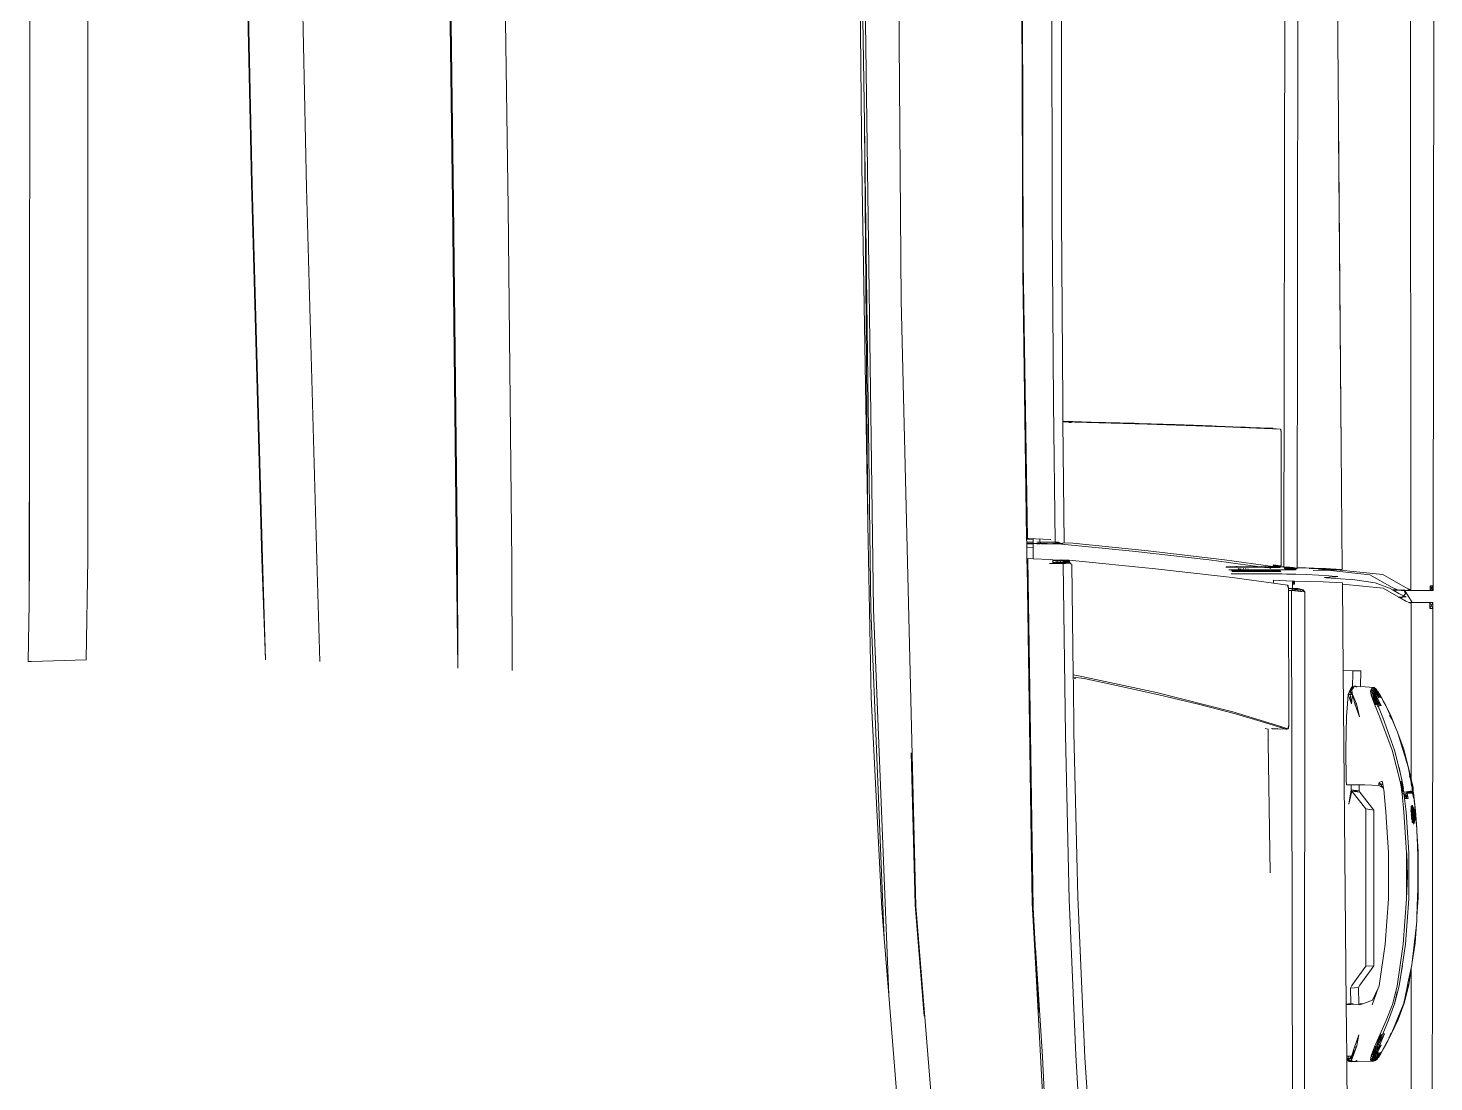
# Model space of a CAD drawing. Header units: millimetres. Extents: x 1010 to 1494, y -119 to 564.
# Drawn here: x 1340.373 to 1341.404, y 490.575 to 491.347 of the extents above; entities that cross this region are included whole.
import ezdxf

# ---------------------------------------------------------------- set-up
doc = ezdxf.new("R2010")
doc.units = ezdxf.units.MM
doc.layers.get('0').update_dxf_attribs({"lineweight": 9})
doc.layers.add('Edges', color=7, linetype='Continuous', lineweight=9)

# ---------------------------------------------------------------- blocks, each defined once
blk = doc.blocks.new('chevy tahoe pl')
at = {"layer": 'Edges'}
for p, q in [((145.962, 61.273), (145.963, 61.243)), ((147.475, 61.25), (145.962, 61.273)), ((145.963, 61.233), (145.964, 61.184)), ((145.964, 61.184), (146.001, 59.77)), ((148.597, 61.234), (147.475, 61.25)), ((147.475, 61.25), (152.714, 61.235)), ((148.597, 61.234), (152.714, 61.235)), ((152.714, 61.235), (186.592, 61.222)), ((146.001, 59.77), (148.606, 59.731)), ((148.606, 59.731), (148.617, 59.732)), ((148.617, 59.732), (186.589, 59.72)), ((171.876, 55.762), (158.308, 55.481)), ((158.317, 55.498), (171.873, 55.78)), ((158.317, 55.498), (148.606, 55.229)), ((158.308, 55.481), (148.617, 55.212)), ((146.001, 55.133), (148.606, 55.229)), ((148.617, 55.212), (146.001, 55.133)), ((158.219, 54.072), (171.816, 54.356)), ((145.962, 53.728), (148.597, 53.808)), ((158.219, 54.072), (148.597, 53.808)), ((145.786, 50.158), (148.534, 50.196)), ((157.84, 50.296), (148.534, 50.196)), ((157.831, 50.269), (148.545, 50.171)), ((171.577, 50.451), (157.831, 50.269)), ((157.84, 50.296), (171.573, 50.482)), ((148.545, 50.171), (145.786, 50.158)), ((145.731, 48.754), (148.525, 48.767)), ((157.7, 48.862), (148.525, 48.767)), ((157.7, 48.862), (171.472, 49.046)), ((159.878, 39.646), (147.308, 39.475)), ((147.308, 39.414), (163.481, 39.634)), ((149.513, 39.558), (158.76, 39.712)), ((159.878, 39.646), (149.513, 39.558)), ((158.76, 39.712), (172.041, 39.836)), ((163.477, 39.695), (159.878, 39.646)), ((147.308, 39.414), (137.328, 39.015)), ((147.308, 39.475), (138.805, 39.135)), ((139.574, 39.197), (145.031, 39.469)), ((145.031, 39.469), (149.513, 39.558)), ((132.302, 38.609), (137.328, 39.015)), ((137.328, 39.015), (138.805, 39.135)), ((138.805, 39.135), (139.574, 39.197)), ((139.635, 38.314), (155.294, 38.692)), ((155.294, 38.692), (172.108, 38.829)), ((130.501, 37.579), (139.635, 38.314)), ((139.663, 38.336), (136.792, 38.101)), ((143.602, 38.434), (139.663, 38.336)), ((136.885, 35.135), (139.588, 35.284)), ((139.714, 35.307), (138.174, 35.223)), ((139.588, 35.284), (148.607, 35.42)), ((141.336, 35.332), (139.714, 35.307)), ((139.764, 35.302), (139.786, 35.303)), ((139.786, 35.303), (140.294, 35.31)), ((148.439, 35.439), (141.336, 35.332)), ((148.436, 35.424), (148.439, 35.439)), ((148.477, 35.439), (148.439, 35.439)), ((148.497, 35.44), (148.477, 35.439)), ((148.477, 35.423), (148.477, 35.439)), ((148.497, 35.423), (148.497, 35.44)), ((148.524, 35.44), (148.497, 35.44)), ((148.524, 35.44), (148.524, 35.422)), ((148.527, 35.44), (148.524, 35.44)), ((148.527, 35.44), (148.526, 35.422)), ((148.608, 35.441), (148.527, 35.44)), ((148.614, 35.283), (148.594, 34.839)), ((148.607, 35.42), (148.608, 35.441)), ((148.607, 35.42), (148.618, 35.421)), ((148.618, 35.441), (148.608, 35.441)), ((148.62, 35.397), (148.614, 35.283)), ((148.907, 35.281), (148.614, 35.283)), ((148.618, 35.421), (148.618, 35.441)), ((148.62, 35.441), (148.618, 35.421)), ((148.62, 35.441), (148.618, 35.441)), ((148.62, 35.397), (148.618, 35.421)), ((148.919, 35.446), (148.62, 35.441)), ((148.907, 35.281), (148.917, 35.424)), ((149.003, 35.28), (148.907, 35.281)), ((148.919, 35.446), (148.917, 35.424)), ((149.003, 35.447), (148.919, 35.446)), ((149.003, 35.28), (149.003, 35.447)), ((149.006, 35.447), (149.003, 35.447)), ((149.006, 35.28), (149.003, 35.28)), ((149.006, 35.447), (149.006, 35.28)), ((149.008, 35.447), (149.006, 35.447)), ((149.008, 35.28), (149.006, 35.28)), ((149.008, 35.447), (149.008, 35.28)), ((149.01, 35.447), (149.008, 35.447)), ((149.01, 35.28), (149.008, 35.28)), ((149.01, 35.28), (149.01, 35.447)), ((149.023, 35.447), (149.01, 35.447)), ((149.015, 35.28), (149.01, 35.28)), ((149.011, 35.206), (149.015, 35.28)), ((149.023, 35.447), (149.015, 35.28)), ((149.039, 35.28), (149.015, 35.28)), ((149.045, 35.448), (149.023, 35.447)), ((149.045, 35.28), (149.039, 35.28)), ((149.05, 35.448), (149.045, 35.448)), ((149.045, 35.448), (149.045, 35.28)), ((149.049, 35.28), (149.045, 35.28)), ((149.049, 35.31), (149.05, 35.448)), ((149.05, 35.28), (149.049, 35.31)), ((149.05, 35.28), (149.049, 35.28)), ((149.122, 35.449), (149.05, 35.448)), ((149.114, 35.28), (149.05, 35.28)), ((149.113, 34.847), (149.139, 35.405)), ((149.122, 35.449), (149.114, 35.28)), ((149.124, 35.279), (149.114, 35.28)), ((149.143, 35.449), (149.122, 35.449)), ((149.139, 35.405), (149.143, 35.428)), ((156, 35.552), (149.143, 35.449)), ((149.143, 35.428), (156.286, 35.537)), ((149.143, 35.449), (149.143, 35.428)), ((172.973, 35.6), (156, 35.552)), ((156.286, 35.537), (173.345, 35.584)), ((131.774, 34.852), (135.735, 35.036)), ((138.174, 35.223), (131.86, 34.875)), ((135.735, 35.036), (138.557, 35.222)), ((149.003, 35.078), (149.003, 34.619)), ((149.006, 35.188), (149.006, 35.111)), ((149.006, 35.111), (149.01, 35.162)), ((149.01, 35.078), (149.006, 35.111)), ((149.008, 35.079), (149.008, 35.007)), ((149.008, 35.007), (149.01, 35.078)), ((149.01, 34.93), (149.008, 35.007)), ((149.01, 35.162), (149.011, 35.206)), ((149.01, 35.078), (149.01, 35.162)), ((149.01, 35.078), (149.039, 35.101)), ((149.021, 35.078), (149.01, 35.078)), ((149.018, 34.923), (149.01, 34.93)), ((149.045, 34.709), (149.045, 35.185)), ((149.049, 35.109), (149.05, 35.11)), ((149.05, 35.11), (149.05, 35.185)), ((149.05, 35.11), (149.119, 35.111)), ((148.494, 34.86), (148.494, 34.773)), ((148.511, 34.773), (148.494, 34.773)), ((148.494, 34.773), (148.494, 34.503)), ((148.511, 34.773), (148.51, 34.771)), ((148.513, 34.77), (148.51, 34.771)), ((148.513, 34.773), (148.511, 34.773)), ((148.524, 34.774), (148.513, 34.773)), ((148.513, 34.77), (148.513, 34.773)), ((148.513, 34.582), (148.513, 34.77)), ((148.524, 34.768), (148.513, 34.77)), ((148.513, 34.485), (148.513, 34.582)), ((148.513, 34.582), (148.57, 34.576)), ((148.513, 34.582), (148.562, 34.37)), ((148.515, 34.773), (148.57, 34.576)), ((148.524, 34.774), (148.524, 34.768)), ((148.589, 34.774), (148.524, 34.774)), ((148.524, 34.768), (148.524, 34.401)), ((148.577, 34.76), (148.524, 34.768)), ((148.537, 34.343), (148.577, 34.76)), ((148.562, 34.774), (148.57, 34.576)), ((148.57, 34.576), (148.562, 34.37)), ((148.562, 34.37), (148.587, 34.556)), ((148.563, 34.774), (148.577, 34.76)), ((148.57, 34.576), (148.577, 34.76)), ((148.57, 34.576), (148.587, 34.556)), ((148.587, 34.556), (148.577, 34.76)), ((148.577, 34.351), (148.587, 34.556)), ((148.594, 34.839), (148.589, 34.774)), ((148.815, 32.714), (148.996, 34.55)), ((148.996, 34.55), (149.003, 34.606)), ((149.018, 34.683), (149.003, 34.606)), ((149.003, 34.619), (149.007, 34.65)), ((149.003, 34.619), (149.003, 34.606)), ((149.005, 34.53), (149.003, 34.606)), ((149.007, 34.661), (149.012, 34.696)), ((149.021, 34.686), (149.007, 34.546)), ((149.007, 34.65), (149.007, 34.661)), ((149.012, 34.696), (149.018, 34.769)), ((149.029, 34.593), (149.012, 34.551)), ((149.021, 34.512), (149.012, 34.551)), ((149.018, 34.683), (149.021, 34.686)), ((149.021, 34.686), (149.029, 34.693)), ((149.029, 34.693), (149.045, 34.709)), ((149.029, 34.593), (149.029, 34.693)), ((149.043, 34.628), (149.029, 34.593)), ((149.045, 34.709), (149.043, 34.628)), ((152.648, 34.755), (149.045, 34.709)), ((149.113, 34.824), (149.113, 34.847)), ((152.642, 34.517), (157.44, 34.547)), ((157.463, 34.791), (152.648, 34.755)), ((173.737, 34.55), (157.44, 34.547)), ((157.463, 34.791), (164.771, 34.805)), ((132.248, 33.956), (135.779, 34.18)), ((139.797, 34.35), (135.779, 34.18)), ((144.064, 34.445), (139.797, 34.35)), ((144.126, 34.225), (139.867, 34.127)), ((148.494, 34.503), (144.064, 34.445)), ((145.413, 34.241), (144.126, 34.225)), ((145.555, 34.243), (145.413, 34.241)), ((145.516, 33.965), (145.555, 34.243)), ((145.516, 34.183), (145.522, 34.212)), ((145.616, 34.243), (145.555, 34.243)), ((145.616, 34.243), (145.569, 34.024)), ((148.479, 34.279), (145.616, 34.243)), ((148.357, 32.117), (148.577, 34.351)), ((148.479, 34.279), (148.488, 34.308)), ((148.488, 34.308), (148.5, 34.349)), ((148.508, 34.325), (148.488, 34.308)), ((148.492, 34.433), (148.494, 34.503)), ((148.5, 34.349), (148.492, 34.433)), ((148.494, 34.503), (148.513, 34.485)), ((148.513, 34.373), (148.508, 34.373)), ((148.508, 34.325), (148.51, 34.338)), ((148.51, 34.338), (148.524, 34.401)), ((148.513, 34.373), (148.51, 34.338)), ((148.51, 34.338), (148.537, 34.343)), ((148.513, 34.373), (148.513, 34.485)), ((148.513, 34.485), (148.521, 34.478)), ((148.562, 34.37), (148.513, 34.373)), ((148.524, 34.401), (148.521, 34.478)), ((148.577, 34.351), (148.537, 34.343)), ((148.577, 34.351), (148.562, 34.37)), ((149.018, 34.252), (148.825, 32.304)), ((149.005, 34.53), (149.021, 34.512)), ((149.018, 34.252), (149.031, 34.475)), ((149.031, 34.475), (149.021, 34.512)), ((149.031, 34.475), (152.161, 34.511)), ((152.097, 32.329), (152.161, 34.511)), ((152.144, 34.356), (152.142, 34.286)), ((152.172, 34.5), (152.152, 33.78)), ((152.161, 34.511), (152.168, 34.512)), ((152.168, 34.512), (152.165, 34.418)), ((152.168, 34.512), (152.172, 34.512)), ((152.172, 34.512), (152.172, 34.5)), ((152.173, 34.512), (152.172, 34.5)), ((152.172, 34.512), (152.173, 34.512)), ((152.173, 34.512), (152.642, 34.517)), ((132.115, 33.711), (135.72, 33.943)), ((135.72, 33.943), (139.867, 34.127)), ((145.569, 34.024), (145.154, 32.093)), ((145.339, 33.122), (145.516, 33.965)), ((152.152, 33.78), (152.119, 32.671)), ((145.101, 32.029), (145.339, 33.122)), ((148.815, 32.714), (148.589, 30.725)), ((152.114, 32.542), (152.051, 30.663)), ((152.114, 32.542), (152.085, 31.609)), ((152.119, 32.671), (152.114, 32.542)), ((145.154, 32.093), (144.658, 30.118)), ((144.85, 30.982), (145.101, 32.029)), ((148.131, 30.131), (148.357, 32.117)), ((148.589, 30.331), (148.825, 32.304)), ((152.028, 30.327), (152.097, 32.329)), ((152.085, 31.609), (152.051, 30.663)), ((144.606, 30.049), (144.85, 30.982)), ((148.589, 30.725), (148.417, 29.477)), ((152.046, 30.54), (152.021, 29.903)), ((152.051, 30.663), (152.046, 30.54)), ((148.332, 30.218), (148.332, 30.15)), ((148.397, 30.286), (148.397, 30.302)), ((148.397, 29.331), (148.397, 30.286)), ((148.412, 30.291), (148.412, 30.148)), ((148.417, 29.083), (148.589, 30.331)), ((152.028, 30.327), (151.969, 28.881)), ((144.658, 30.118), (144.278, 28.872)), ((144.385, 29.298), (144.606, 30.049)), ((148.037, 29.443), (148.131, 30.131)), ((148.226, 28.849), (148.226, 30.163)), ((148.289, 28.877), (148.289, 30.144)), ((148.31, 28.916), (148.31, 30.15)), ((148.327, 29.845), (148.332, 29.866)), ((148.327, 29.845), (148.327, 28.916)), ((148.332, 30.15), (148.332, 29.866)), ((148.332, 29.866), (148.357, 29.972)), ((148.357, 29.972), (148.362, 29.976)), ((148.362, 29.973), (148.357, 29.955)), ((148.357, 29.911), (148.362, 29.914)), ((148.357, 29.834), (148.362, 29.848)), ((148.412, 30.148), (148.412, 30.033)), ((148.412, 30.033), (148.422, 30.033)), ((148.412, 30.033), (148.412, 30.015)), ((148.422, 30.015), (148.412, 30.015)), ((148.412, 30.015), (148.412, 29.443)), ((152.018, 29.862), (152.016, 29.785)), ((152.021, 29.903), (152.018, 29.862)), ((148.357, 29.787), (148.362, 29.784)), ((148.357, 29.732), (148.36, 29.716)), ((148.417, 29.477), (148.412, 29.443)), ((152.012, 29.672), (151.998, 29.182)), ((152.01, 29.672), (151.999, 29.397)), ((152.016, 29.785), (152.01, 29.672)), ((152.012, 29.672), (152.01, 29.672)), ((152.016, 29.785), (152.012, 29.672)), ((140.494, 29.149), (143.867, 29.2)), ((143.867, 29.2), (143.914, 29.201)), ((143.867, 29.2), (143.867, 29.191)), ((143.912, 29.191), (143.914, 29.201)), ((143.914, 29.201), (144.173, 29.205)), ((144.173, 29.205), (144.173, 29.192)), ((144.173, 29.205), (144.206, 29.205)), ((144.206, 29.205), (144.227, 29.28)), ((144.222, 29.1), (144.211, 28.896)), ((144.222, 29.1), (144.227, 29.115)), ((144.222, 29.1), (144.227, 29.1)), ((144.227, 29.095), (144.222, 29.1)), ((144.227, 28.952), (144.222, 29.1)), ((144.227, 28.799), (144.385, 29.298)), ((147.987, 29.069), (148.037, 29.443)), ((148.361, 29.139), (148.362, 29.144)), ((148.362, 29.144), (148.392, 29.169)), ((148.397, 29.331), (148.392, 29.296)), ((148.392, 29.296), (148.397, 29.298)), ((148.392, 29.169), (148.392, 29.296)), ((148.392, 29.169), (148.407, 29.183)), ((148.392, 28.901), (148.392, 29.169)), ((148.412, 29.443), (148.397, 29.331)), ((148.397, 29.298), (148.397, 29.331)), ((148.397, 29.218), (148.409, 29.303)), ((148.397, 29.298), (148.409, 29.303)), ((148.397, 29.218), (148.397, 29.298)), ((148.412, 29.187), (148.397, 29.218)), ((148.41, 29.283), (148.4, 29.278)), ((148.4, 29.278), (148.4, 29.081)), ((148.417, 29.202), (148.4, 29.081)), ((148.407, 29.183), (148.412, 29.187)), ((148.407, 29.183), (148.407, 29.013)), ((148.409, 29.303), (148.412, 29.33)), ((148.409, 29.303), (148.412, 29.305)), ((148.412, 29.443), (148.412, 29.33)), ((148.412, 29.33), (148.417, 29.365)), ((148.412, 29.33), (148.412, 29.305)), ((148.412, 29.305), (148.417, 29.307)), ((148.412, 29.305), (148.412, 29.187)), ((148.417, 29.286), (148.412, 29.284)), ((148.412, 29.187), (148.417, 29.187)), ((151.969, 28.881), (151.986, 29.094)), ((151.986, 29.094), (151.974, 29.008)), ((151.99, 29.182), (151.986, 29.094)), ((151.991, 29.213), (151.99, 29.182)), ((151.99, 29.182), (151.998, 29.182)), ((151.994, 29.278), (151.991, 29.213)), ((151.999, 29.397), (151.994, 29.278)), ((151.998, 29.182), (151.996, 29.083)), ((144.2, 28.718), (144.218, 28.771)), ((144.218, 28.771), (144.211, 28.896)), ((144.218, 28.771), (144.227, 28.799)), ((144.222, 28.691), (144.218, 28.771)), ((144.278, 28.872), (144.222, 28.691)), ((144.278, 28.875), (144.265, 28.877)), ((147.934, 28.701), (147.96, 28.882)), ((147.96, 28.882), (147.987, 29.069)), ((147.987, 29.069), (147.985, 29.069)), ((148.061, 29.069), (147.987, 29.069)), ((148.034, 28.574), (148.061, 29.069)), ((148.217, 28.525), (148.22, 28.731)), ((148.22, 28.731), (148.226, 28.849)), ((148.289, 28.877), (148.31, 28.916)), ((148.31, 28.916), (148.327, 28.916)), ((148.327, 28.916), (148.327, 28.632)), ((148.357, 28.76), (148.327, 28.632)), ((148.357, 28.76), (148.369, 28.77)), ((148.365, 28.687), (148.357, 28.76)), ((148.365, 28.687), (148.407, 28.802)), ((148.369, 28.77), (148.394, 28.791)), ((148.369, 28.462), (148.369, 28.77)), ((148.392, 28.901), (148.407, 29.013)), ((148.394, 28.791), (148.407, 28.802)), ((148.394, 28.621), (148.394, 28.791)), ((148.396, 28.642), (148.394, 28.791)), ((148.43, 29.075), (148.4, 29.081)), ((148.4, 29.081), (148.4, 28.883)), ((148.43, 29.075), (148.4, 28.883)), ((148.43, 28.868), (148.4, 28.883)), ((148.407, 28.802), (148.403, 28.706)), ((148.407, 29.013), (148.417, 29.083)), ((148.407, 29.013), (148.407, 28.802)), ((185.052, 28.733), (148.407, 28.802)), ((148.417, 29.083), (148.43, 29.075)), ((148.43, 29.075), (148.43, 29.077)), ((148.43, 28.868), (148.43, 29.075)), ((148.43, 29.075), (148.458, 29.063)), ((148.432, 28.881), (148.43, 28.868)), ((151.916, 28.863), (148.43, 28.868)), ((148.458, 29.063), (148.432, 28.881)), ((151.969, 28.881), (151.916, 28.876)), ((151.916, 28.863), (151.916, 28.876)), ((151.916, 28.863), (151.955, 28.872)), ((151.955, 28.872), (151.953, 28.88)), ((151.955, 28.872), (151.969, 28.881)), ((151.955, 28.88), (151.955, 28.872)), ((151.956, 28.88), (151.955, 28.872)), ((147.793, 28.6), (115.958, 28.533)), ((144.222, 28.691), (144.295, 28.679)), ((144.222, 28.691), (144.238, 28.678)), ((144.238, 28.678), (144.237, 28.688)), ((144.238, 28.678), (144.238, 28.688)), ((144.241, 28.688), (144.238, 28.678)), ((144.238, 28.678), (144.295, 28.672)), ((147.793, 28.681), (144.295, 28.672)), ((144.299, 28.679), (144.295, 28.672)), ((144.295, 28.672), (144.295, 28.679)), ((144.295, 28.679), (144.299, 28.679)), ((147.754, 28.513), (147.754, 28.511)), ((147.76, 28.264), (147.773, 28.369)), ((147.773, 28.369), (147.788, 28.512)), ((147.825, 28.491), (147.773, 28.369)), ((147.829, 28.385), (147.773, 28.369)), ((147.804, 28.302), (147.773, 28.369)), ((147.788, 28.512), (147.793, 28.6)), ((147.788, 28.512), (147.825, 28.491)), ((147.793, 28.681), (147.793, 28.688)), ((147.793, 28.6), (147.793, 28.681)), ((147.793, 28.681), (147.848, 28.681)), ((147.793, 28.6), (147.824, 28.573)), ((147.825, 28.491), (147.793, 28.6)), ((147.829, 28.385), (147.804, 28.302)), ((147.815, 28.573), (147.824, 28.573)), ((147.815, 28.302), (147.848, 28.43)), ((147.824, 28.573), (147.844, 28.557)), ((147.824, 28.573), (147.848, 28.573)), ((147.844, 28.557), (147.825, 28.491)), ((147.825, 28.491), (147.848, 28.43)), ((147.825, 28.491), (147.829, 28.385)), ((147.848, 28.43), (147.829, 28.385)), ((147.844, 28.557), (147.848, 28.43)), ((147.848, 28.688), (147.848, 28.681)), ((147.848, 28.681), (147.864, 28.681)), ((147.848, 28.681), (147.848, 28.573)), ((147.848, 28.573), (147.96, 28.574)), ((147.848, 28.573), (147.848, 28.43)), ((147.864, 28.681), (147.864, 28.689)), ((147.864, 28.681), (147.867, 28.688)), ((147.864, 28.681), (147.915, 28.688)), ((147.867, 28.688), (147.934, 28.701)), ((147.915, 28.688), (147.913, 28.697)), ((147.915, 28.688), (147.934, 28.701)), ((147.916, 28.697), (147.915, 28.688)), ((147.916, 28.697), (147.915, 28.688)), ((147.96, 28.574), (147.959, 28.525)), ((147.959, 28.525), (148.034, 28.574)), ((148.031, 28.526), (147.959, 28.525)), ((147.96, 28.574), (148.032, 28.574)), ((148.033, 28.526), (148.017, 27.782)), ((148.031, 28.526), (148.032, 28.574)), ((148.033, 28.526), (148.031, 28.526)), ((148.032, 28.574), (148.034, 28.574)), ((148.034, 28.574), (148.033, 28.526)), ((148.206, 28.221), (148.216, 28.49)), ((148.216, 28.49), (148.217, 28.525)), ((148.365, 28.687), (148.327, 28.632)), ((148.328, 28.504), (148.327, 28.632)), ((148.327, 28.632), (148.342, 28.579)), ((148.343, 28.498), (148.327, 28.632)), ((148.328, 28.504), (148.369, 28.462)), ((148.328, 28.504), (148.343, 28.498)), ((148.342, 28.579), (148.365, 28.687)), ((148.342, 28.579), (148.388, 28.561)), ((148.343, 28.498), (148.342, 28.579)), ((148.343, 28.498), (148.388, 28.561)), ((148.343, 28.498), (148.374, 28.451)), ((148.403, 28.706), (148.365, 28.687)), ((148.365, 28.687), (148.388, 28.561)), ((148.367, 27.79), (148.391, 28.451)), ((148.374, 28.451), (148.369, 28.462)), ((148.369, 28.462), (148.375, 28.462)), ((148.385, 28.451), (148.372, 28.131)), ((148.375, 28.462), (148.374, 28.451)), ((148.374, 28.451), (148.385, 28.451)), ((148.388, 28.561), (148.375, 28.462)), ((148.385, 28.451), (148.391, 28.451)), ((148.394, 28.621), (148.388, 28.561)), ((185.258, 28.42), (148.391, 28.451)), ((148.396, 28.642), (148.394, 28.621)), ((148.403, 28.706), (148.396, 28.642)), ((147.759, 28.257), (115.099, 28.268)), ((147.804, 28.302), (147.759, 28.257)), ((147.759, 28.257), (147.76, 28.264)), ((147.815, 28.302), (147.76, 28.264)), ((148.191, 27.898), (148.206, 28.221)), ((148.315, 28.036), (148.333, 27.775)), ((148.318, 27.716), (148.315, 28.036)), ((148.33, 27.716), (148.315, 28.036)), ((148.364, 28.003), (148.343, 27.716)), ((148.353, 28.132), (148.372, 28.131)), ((148.37, 28.089), (148.353, 28.089)), ((148.37, 28.082), (148.353, 28.082)), ((148.353, 28.014), (148.365, 28.015)), ((148.353, 28.006), (148.364, 28.006)), ((148.353, 28.003), (148.364, 28.003)), ((148.365, 28.015), (148.364, 28.006)), ((148.364, 28.006), (148.369, 28.006)), ((148.364, 28.006), (148.364, 28.003)), ((148.364, 28.003), (148.369, 28.003)), ((148.369, 28.07), (148.365, 28.015)), ((148.365, 28.015), (148.369, 28.015)), ((148.37, 28.082), (148.369, 28.07)), ((148.372, 28.131), (148.37, 28.089)), ((148.37, 28.089), (148.37, 28.082)), ((148.017, 27.782), (147.99, 27.278)), ((148.109, 27.451), (148.127, 27.701)), ((148.127, 27.701), (148.136, 27.746)), ((148.136, 27.746), (148.144, 27.618)), ((148.162, 27.464), (148.175, 27.637)), ((148.175, 27.637), (148.191, 27.898)), ((148.321, 27.657), (148.205, 26.575)), ((148.318, 27.716), (148.321, 27.657)), ((148.321, 27.657), (148.331, 27.425)), ((148.33, 27.716), (148.333, 27.716)), ((148.333, 27.653), (148.33, 27.716)), ((148.333, 27.716), (148.333, 27.775)), ((148.333, 27.653), (148.333, 27.716)), ((148.333, 27.716), (148.343, 27.716)), ((148.335, 27.613), (148.333, 27.653)), ((148.343, 27.716), (148.335, 27.613)), ((148.343, 27.716), (148.363, 27.716)), ((148.353, 27.785), (148.367, 27.785)), ((148.365, 27.758), (148.353, 27.737)), ((148.356, 27.589), (148.363, 27.716)), ((148.363, 27.716), (148.365, 27.758)), ((148.365, 27.758), (148.367, 27.785)), ((148.367, 27.785), (148.367, 27.79)), ((147.962, 27.278), (145.73, 27.259)), ((147.962, 27.278), (147.855, 26.233)), ((147.962, 27.278), (147.99, 27.278)), ((148.071, 26.963), (148.109, 27.451)), ((148.144, 27.618), (148.151, 27.457)), ((148.151, 27.457), (148.156, 27.405)), ((148.156, 27.405), (148.162, 27.464)), ((148.206, 26.241), (148.331, 27.425)), ((148.331, 27.425), (148.337, 27.288)), ((148.337, 27.288), (148.335, 27.613)), ((148.335, 27.613), (148.34, 27.288)), ((148.337, 27.288), (148.34, 27.288)), ((148.34, 27.288), (148.356, 27.589)), ((148.34, 27.286), (151.495, 27.313)), ((148.34, 27.286), (148.34, 27.288)), ((148.356, 27.589), (148.353, 27.589)), ((151.495, 27.313), (174.785, 27.499)), ((159.602, 27.384), (151.495, 27.313)), ((135.69, 27.172), (116.179, 27.003)), ((135.614, 27.012), (135.609, 26.969)), ((135.609, 26.969), (135.624, 26.479)), ((135.609, 26.969), (135.626, 26.913)), ((135.615, 27.02), (135.611, 27.043)), ((135.615, 27.02), (135.614, 27.012)), ((135.626, 26.913), (135.614, 27.012)), ((135.615, 27.02), (135.648, 27.13)), ((135.617, 27.125), (135.615, 27.02)), ((135.646, 27.05), (135.615, 27.02)), ((135.617, 27.098), (135.648, 27.13)), ((135.626, 26.913), (135.627, 26.944)), ((135.626, 26.913), (135.638, 26.925)), ((135.626, 26.913), (135.641, 26.897)), ((135.634, 27.155), (135.648, 27.13)), ((135.648, 27.13), (135.646, 27.05)), ((135.691, 27.033), (135.646, 27.05)), ((135.754, 27.049), (135.646, 27.05)), ((135.69, 27.172), (135.648, 27.13)), ((135.649, 27.171), (135.648, 27.13)), ((135.755, 27.133), (135.648, 27.13)), ((135.754, 27.049), (135.648, 27.13)), ((135.69, 27.172), (135.691, 27.033)), ((135.69, 27.172), (135.694, 27.172)), ((135.695, 27.032), (135.691, 27.033)), ((135.693, 27.032), (135.78, 27.013)), ((135.694, 27.172), (135.695, 27.032)), ((135.694, 27.172), (135.756, 27.172)), ((135.718, 27.023), (135.695, 27.032)), ((135.718, 27.023), (135.826, 27.026)), ((135.753, 27.009), (135.718, 27.023)), ((135.754, 27.049), (135.753, 27.009)), ((135.78, 26.999), (135.753, 27.009)), ((135.756, 27.172), (135.754, 27.049)), ((135.826, 27.026), (135.754, 27.049)), ((135.754, 27.049), (135.987, 26.921)), ((135.756, 27.172), (137.087, 27.184)), ((135.78, 27.013), (135.765, 27.005)), ((135.78, 26.999), (135.78, 27.013)), ((135.78, 27.013), (135.908, 27)), ((135.95, 26.935), (135.78, 26.999)), ((135.908, 27), (135.826, 27.026)), ((135.964, 26.982), (135.908, 27)), ((135.987, 26.921), (135.95, 26.935)), ((135.988, 26.974), (135.964, 26.982)), ((135.988, 26.974), (135.987, 26.921)), ((136.309, 26.854), (135.987, 26.921)), ((136.309, 26.854), (135.988, 26.974)), ((137.087, 27.184), (137.079, 26.839)), ((137.087, 27.184), (137.098, 27.184)), ((145.726, 27.259), (137.098, 27.184)), ((137.105, 27.126), (137.098, 27.184)), ((137.104, 27.062), (137.109, 27.062)), ((137.109, 27.062), (137.105, 27.126)), ((137.109, 27.062), (137.516, 27.074)), ((137.113, 27.003), (137.109, 27.062)), ((137.516, 27.074), (137.578, 27.043)), ((137.516, 27.074), (137.525, 26.867)), ((137.578, 27.043), (138.082, 26.674)), ((142.147, 26.675), (142.608, 27.042)), ((142.608, 27.042), (142.272, 27.12)), ((142.272, 27.12), (142.643, 27.058)), ((142.643, 27.058), (142.58, 26.835)), ((142.608, 27.042), (142.58, 26.835)), ((142.608, 27.042), (142.643, 27.058)), ((142.643, 27.058), (142.615, 26.851)), ((142.643, 27.058), (142.767, 27.056)), ((142.88, 27.19), (142.767, 27.173)), ((142.767, 27.056), (142.767, 27.173)), ((142.769, 26.849), (142.767, 27.056)), ((143.684, 27.198), (142.88, 27.19)), ((144.536, 27.174), (143.684, 27.198)), ((144.866, 26.96), (144.529, 26.84)), ((144.529, 26.84), (144.866, 26.919)), ((144.87, 27.155), (144.536, 27.174)), ((145.103, 27.023), (144.866, 26.919)), ((145.103, 27.023), (144.866, 26.96)), ((144.866, 26.919), (144.866, 26.96)), ((145.105, 27.132), (144.868, 27.046)), ((145.104, 27.08), (144.868, 27.046)), ((145.103, 27.023), (144.868, 27.046)), ((145.105, 27.132), (144.87, 27.155)), ((145.103, 27.023), (145.214, 27.093)), ((145.104, 27.08), (145.103, 27.023)), ((145.103, 27.023), (145.213, 27.039)), ((145.105, 27.132), (145.104, 27.08)), ((145.104, 27.08), (145.214, 27.093)), ((145.214, 27.093), (145.105, 27.132)), ((145.213, 27.039), (145.214, 27.093)), ((145.249, 27.021), (145.213, 27.039)), ((145.258, 27.017), (145.214, 27.093)), ((145.259, 27.066), (145.214, 27.093)), ((145.249, 27.021), (145.719, 27.015)), ((145.258, 27.017), (145.249, 27.021)), ((145.258, 27.017), (145.259, 27.066)), ((145.258, 27.017), (145.304, 27.028)), ((145.303, 26.984), (145.258, 27.017)), ((145.304, 27.028), (145.259, 27.066)), ((145.3, 26.921), (145.318, 26.941)), ((145.318, 26.941), (145.301, 26.939)), ((145.302, 26.968), (145.318, 26.984)), ((145.303, 26.984), (145.304, 27.028)), ((145.318, 26.941), (145.303, 26.984)), ((145.31, 26.812), (145.318, 26.941)), ((145.318, 26.941), (145.318, 26.984)), ((145.717, 26.806), (145.73, 27.259)), ((145.719, 27.015), (145.717, 26.806)), ((145.719, 27.015), (145.726, 27.259)), ((145.726, 27.259), (145.73, 27.259)), ((147.993, 26.435), (148.071, 26.963)), ((135.659, 26.556), (135.63, 26.527)), ((135.762, 26.541), (135.659, 26.556)), ((135.659, 26.556), (135.708, 26.49)), ((135.762, 26.541), (135.708, 26.49)), ((135.762, 26.541), (135.991, 26.454)), ((135.762, 26.541), (136.013, 26.399)), ((135.762, 26.541), (135.801, 26.48)), ((137.079, 26.839), (137.108, 26.758)), ((137.1, 26.855), (137.525, 26.867)), ((137.108, 26.758), (137.11, 26.836)), ((137.108, 26.758), (137.198, 26.503)), ((137.525, 26.867), (137.587, 26.835)), ((137.587, 26.835), (138.091, 26.468)), ((138.082, 26.674), (142.147, 26.675)), ((138.082, 26.674), (138.091, 26.468)), ((142.118, 26.468), (142.58, 26.835)), ((142.147, 26.675), (142.118, 26.468)), ((142.58, 26.835), (142.615, 26.851)), ((142.615, 26.851), (142.769, 26.849)), ((142.749, 26.344), (142.77, 26.701)), ((142.77, 26.701), (142.769, 26.849)), ((145.088, 26.54), (144.836, 26.398)), ((144.856, 26.452), (145.088, 26.54)), ((145.088, 26.54), (145.052, 26.48)), ((145.088, 26.54), (145.194, 26.558)), ((145.088, 26.54), (145.147, 26.492)), ((145.147, 26.492), (145.194, 26.558)), ((145.194, 26.558), (145.236, 26.535)), ((145.289, 26.463), (145.31, 26.812)), ((145.294, 26.812), (145.3, 26.812)), ((145.31, 26.812), (145.717, 26.806)), ((148.205, 26.575), (147.871, 25.993)), ((135.63, 26.527), (135.624, 26.479)), ((135.624, 26.479), (135.64, 26.427)), ((135.624, 26.479), (135.68, 26.423)), ((135.684, 26.461), (135.63, 26.527)), ((135.63, 26.527), (135.68, 26.423)), ((135.63, 26.527), (135.708, 26.49)), ((135.676, 26.388), (135.64, 26.427)), ((135.784, 26.324), (135.676, 26.388)), ((135.684, 26.461), (135.68, 26.423)), ((135.76, 26.408), (135.68, 26.423)), ((135.692, 26.383), (135.68, 26.423)), ((135.77, 26.361), (135.68, 26.423)), ((135.684, 26.461), (135.708, 26.49)), ((135.76, 26.408), (135.684, 26.461)), ((135.77, 26.361), (135.692, 26.383)), ((135.708, 26.49), (135.801, 26.48)), ((135.76, 26.408), (135.708, 26.49)), ((135.758, 26.451), (135.708, 26.49)), ((135.855, 26.434), (135.708, 26.49)), ((135.82, 26.292), (135.722, 26.351)), ((135.844, 26.298), (135.722, 26.351)), ((135.786, 26.338), (135.722, 26.351)), ((135.758, 26.451), (135.76, 26.408)), ((135.855, 26.434), (135.758, 26.451)), ((135.759, 26.384), (135.781, 26.433)), ((135.831, 26.32), (135.759, 26.384)), ((135.781, 26.433), (135.783, 26.477)), ((135.827, 26.458), (135.781, 26.433)), ((135.855, 26.434), (135.781, 26.433)), ((135.847, 26.374), (135.781, 26.433)), ((135.781, 26.433), (135.831, 26.32)), ((135.904, 26.381), (135.781, 26.433)), ((135.804, 26.477), (135.783, 26.477)), ((135.784, 26.324), (135.841, 26.289)), ((135.847, 26.289), (135.784, 26.324)), ((135.784, 26.324), (135.82, 26.292)), ((135.792, 26.383), (135.786, 26.338)), ((135.835, 26.335), (135.786, 26.338)), ((135.786, 26.338), (135.84, 26.305)), ((135.792, 26.383), (135.84, 26.353)), ((135.801, 26.48), (136.013, 26.399)), ((135.801, 26.48), (135.855, 26.434)), ((135.86, 26.475), (135.809, 26.476)), ((135.82, 26.292), (136.034, 26.172)), ((135.82, 26.292), (135.841, 26.289)), ((135.847, 26.374), (135.831, 26.32)), ((135.831, 26.32), (135.849, 26.289)), ((135.86, 26.475), (135.84, 26.465)), ((135.841, 26.289), (135.853, 26.282)), ((135.841, 26.289), (135.847, 26.289)), ((135.904, 26.381), (135.847, 26.374)), ((136.039, 26.279), (135.847, 26.374)), ((135.847, 26.289), (135.849, 26.289)), ((135.849, 26.289), (135.853, 26.282)), ((135.853, 26.282), (135.857, 26.276)), ((135.855, 26.434), (136.044, 26.362)), ((135.855, 26.434), (135.904, 26.381)), ((135.857, 26.276), (135.949, 26.224)), ((135.86, 26.475), (135.858, 26.458)), ((136.005, 26.42), (135.86, 26.475)), ((135.86, 26.475), (135.934, 26.429)), ((136.045, 26.319), (135.904, 26.381)), ((135.904, 26.381), (136.039, 26.279)), ((135.904, 26.381), (136.044, 26.362)), ((135.949, 26.224), (136.034, 26.172)), ((135.949, 26.224), (136.049, 26.168)), ((135.971, 26.212), (136.06, 26.157)), ((135.991, 26.454), (136.307, 26.318)), ((136.013, 26.399), (135.991, 26.454)), ((136.315, 26.269), (136.013, 26.399)), ((136.307, 26.318), (136.013, 26.399)), ((136.045, 26.319), (136.039, 26.279)), ((136.327, 26.24), (136.044, 26.362)), ((136.044, 26.362), (136.045, 26.319)), ((136.328, 26.197), (136.044, 26.362)), ((136.328, 26.197), (136.045, 26.319)), ((136.046, 26.39), (136.046, 26.385)), ((136.312, 26.29), (136.139, 26.364)), ((136.312, 26.287), (136.199, 26.319)), ((136.307, 26.318), (136.673, 26.15)), ((136.307, 26.318), (136.315, 26.269)), ((136.327, 26.24), (136.328, 26.197)), ((136.327, 26.24), (136.683, 26.087)), ((137.085, 26.515), (137.509, 26.357)), ((137.198, 26.503), (137.509, 26.357)), ((137.509, 26.357), (137.569, 26.335)), ((137.569, 26.335), (138.649, 26.175)), ((142.118, 26.468), (138.091, 26.468)), ((142.073, 26.157), (142.544, 26.2)), ((142.544, 26.2), (142.584, 26.204)), ((142.679, 26.223), (142.584, 26.204)), ((142.828, 26.332), (142.679, 26.223)), ((142.685, 26.224), (142.679, 26.223)), ((142.749, 26.344), (142.685, 26.224)), ((142.786, 26.241), (142.685, 26.224)), ((142.828, 26.332), (142.693, 26.225)), ((142.749, 26.344), (142.791, 26.338)), ((142.791, 26.338), (142.786, 26.241)), ((142.861, 26.254), (142.786, 26.241)), ((142.791, 26.338), (142.828, 26.332)), ((142.828, 26.332), (142.861, 26.254)), ((143.667, 25.937), (144.51, 26.241)), ((143.669, 25.992), (144.524, 26.315)), ((144.51, 26.241), (144.807, 26.362)), ((144.524, 26.315), (144.856, 26.452)), ((144.806, 26.384), (144.807, 26.362)), ((145.007, 26.439), (144.807, 26.362)), ((144.953, 26.381), (144.807, 26.362)), ((144.809, 26.32), (144.807, 26.362)), ((144.953, 26.381), (144.809, 26.32)), ((144.809, 26.32), (144.82, 26.28)), ((144.953, 26.381), (144.82, 26.28)), ((145.015, 26.374), (144.82, 26.28)), ((144.824, 26.16), (144.953, 26.238)), ((145.025, 26.276), (144.83, 26.17)), ((145.052, 26.48), (144.836, 26.398)), ((144.856, 26.452), (144.836, 26.398)), ((144.997, 26.475), (144.843, 26.418)), ((145.076, 26.296), (144.857, 26.175)), ((145.025, 26.276), (144.857, 26.175)), ((144.997, 26.475), (144.924, 26.432)), ((145.007, 26.439), (144.953, 26.381)), ((144.953, 26.381), (145.079, 26.435)), ((145.015, 26.374), (144.953, 26.381)), ((145.042, 26.476), (144.997, 26.475)), ((144.997, 26.475), (145.016, 26.466)), ((144.997, 26.475), (145.001, 26.461)), ((145.007, 26.439), (145.147, 26.492)), ((145.052, 26.48), (145.007, 26.439)), ((145.007, 26.439), (145.1, 26.453)), ((145.079, 26.435), (145.007, 26.439)), ((145.015, 26.374), (145.079, 26.435)), ((145.041, 26.321), (145.015, 26.374)), ((145.025, 26.276), (145.104, 26.34)), ((145.049, 26.292), (145.025, 26.276)), ((145.025, 26.276), (145.026, 26.279)), ((145.049, 26.292), (145.026, 26.279)), ((145.026, 26.279), (145.029, 26.289)), ((145.029, 26.46), (145.079, 26.435)), ((145.029, 26.344), (145.089, 26.383)), ((145.029, 26.289), (145.041, 26.321)), ((145.049, 26.292), (145.029, 26.289)), ((145.031, 26.294), (145.182, 26.364)), ((145.104, 26.34), (145.032, 26.297)), ((145.034, 26.334), (145.104, 26.34)), ((145.041, 26.321), (145.079, 26.435)), ((145.041, 26.321), (145.113, 26.385)), ((145.104, 26.34), (145.041, 26.321)), ((145.08, 26.477), (145.048, 26.477)), ((145.118, 26.33), (145.049, 26.292)), ((145.076, 26.296), (145.049, 26.292)), ((145.052, 26.48), (145.147, 26.492)), ((145.076, 26.296), (145.182, 26.364)), ((145.118, 26.33), (145.076, 26.296)), ((145.08, 26.477), (145.079, 26.435)), ((145.113, 26.385), (145.079, 26.435)), ((145.089, 26.383), (145.104, 26.34)), ((145.1, 26.453), (145.147, 26.492)), ((145.1, 26.453), (145.104, 26.412)), ((145.104, 26.412), (145.147, 26.492)), ((145.104, 26.412), (145.18, 26.467)), ((145.104, 26.412), (145.208, 26.438)), ((145.104, 26.412), (145.113, 26.385)), ((145.113, 26.385), (145.104, 26.34)), ((145.104, 26.34), (145.182, 26.364)), ((145.112, 26.361), (145.208, 26.438)), ((145.112, 26.361), (145.214, 26.404)), ((145.113, 26.385), (145.112, 26.361)), ((145.112, 26.361), (145.182, 26.364)), ((145.113, 26.385), (145.208, 26.438)), ((145.118, 26.33), (145.245, 26.412)), ((145.236, 26.535), (145.147, 26.492)), ((145.18, 26.467), (145.147, 26.492)), ((145.18, 26.467), (145.236, 26.535)), ((145.18, 26.467), (145.208, 26.438)), ((145.182, 26.364), (145.214, 26.404)), ((145.236, 26.535), (145.208, 26.438)), ((145.277, 26.504), (145.208, 26.438)), ((145.289, 26.463), (145.208, 26.438)), ((145.208, 26.438), (145.214, 26.404)), ((145.214, 26.404), (145.289, 26.463)), ((145.277, 26.504), (145.236, 26.535)), ((145.245, 26.412), (145.289, 26.463)), ((145.289, 26.463), (145.277, 26.504)), ((147.855, 26.233), (147.625, 25.827)), ((147.855, 26.063), (147.993, 26.435)), ((147.872, 25.648), (148.206, 26.241)), ((136.057, 26.16), (136.034, 26.172)), ((136.057, 26.16), (136.049, 26.168)), ((136.06, 26.157), (136.057, 26.16)), ((136.06, 26.162), (136.06, 26.157)), ((136.06, 26.157), (136.151, 26.112)), ((136.151, 26.112), (136.344, 26.015)), ((136.338, 26.015), (136.151, 26.112)), ((136.344, 26.015), (136.23, 26.08)), ((136.333, 26.03), (136.305, 26.044)), ((136.341, 26.026), (136.333, 26.03)), ((136.701, 25.843), (136.338, 26.015)), ((136.344, 26.015), (136.469, 25.964)), ((136.544, 25.928), (136.469, 25.964)), ((136.469, 25.964), (136.618, 25.903)), ((136.703, 25.863), (136.618, 25.903)), ((136.618, 25.903), (136.703, 25.869)), ((136.673, 26.15), (137.092, 25.988)), ((136.683, 26.087), (137.103, 25.936)), ((137.121, 25.684), (136.701, 25.843)), ((136.703, 25.863), (136.703, 25.869)), ((136.703, 25.869), (137.123, 25.698)), ((137.092, 25.988), (137.566, 25.869)), ((137.419, 25.869), (137.103, 25.936)), ((137.103, 25.936), (137.575, 25.816)), ((137.566, 25.869), (138.646, 25.709)), ((137.575, 25.816), (137.899, 25.767)), ((138.649, 26.175), (139.824, 26.094)), ((139.824, 26.094), (141.016, 26.093)), ((141.016, 26.093), (142.073, 26.157)), ((142.857, 25.792), (143.669, 25.992)), ((143.085, 25.793), (143.667, 25.937)), ((143.085, 25.793), (143.218, 25.819)), ((144.082, 25.844), (143.693, 25.694)), ((143.713, 25.73), (144.082, 25.844)), ((144.082, 25.844), (144.131, 25.859)), ((144.131, 25.859), (144.207, 25.892)), ((144.54, 26.021), (144.207, 25.892)), ((144.207, 25.892), (144.414, 25.982)), ((144.414, 25.982), (144.824, 26.16)), ((144.534, 26.029), (144.414, 25.982)), ((144.528, 26.039), (144.465, 26.015)), ((144.575, 26.062), (144.528, 26.039)), ((144.54, 26.021), (144.824, 26.16)), ((144.824, 26.16), (144.857, 26.175)), ((144.824, 26.16), (144.83, 26.17)), ((144.824, 26.168), (144.824, 26.16)), ((147.618, 25.814), (147.602, 25.786)), ((147.618, 25.814), (147.625, 25.827)), ((147.618, 25.814), (147.618, 25.797)), ((147.625, 25.827), (147.626, 25.805)), ((147.659, 25.703), (147.722, 25.827)), ((147.722, 25.827), (147.802, 25.968)), ((147.802, 25.968), (147.797, 25.758)), ((147.8, 25.76), (147.803, 25.86)), ((147.802, 25.968), (147.811, 25.984)), ((147.802, 25.874), (147.802, 25.968)), ((147.802, 25.874), (147.803, 25.86)), ((147.802, 25.874), (147.815, 25.873)), ((147.815, 25.86), (147.803, 25.86)), ((147.803, 25.86), (147.806, 25.764)), ((147.811, 25.984), (147.855, 26.063)), ((147.815, 25.873), (147.811, 25.984)), ((147.821, 25.873), (147.815, 25.861)), ((147.815, 25.873), (147.821, 25.873)), ((147.815, 25.861), (147.815, 25.873)), ((147.815, 25.861), (147.815, 25.86)), ((147.815, 25.86), (147.815, 25.856)), ((147.871, 25.993), (147.821, 25.873)), ((138.019, 25.502), (120.923, 25.499)), ((137.596, 25.565), (137.121, 25.684)), ((137.123, 25.698), (137.536, 25.609)), ((137.597, 25.594), (137.536, 25.609)), ((137.536, 25.609), (137.637, 25.587)), ((137.596, 25.565), (138.019, 25.502)), ((137.637, 25.587), (137.597, 25.594)), ((137.637, 25.587), (138.071, 25.494)), ((138.093, 25.725), (137.899, 25.767)), ((137.899, 25.767), (138.651, 25.651)), ((138.019, 25.502), (138.071, 25.494)), ((138.071, 25.494), (138.114, 25.485)), ((138.114, 25.485), (138.185, 25.477)), ((138.185, 25.477), (138.676, 25.404)), ((138.185, 25.477), (139.16, 25.37)), ((138.646, 25.709), (139.82, 25.627)), ((138.651, 25.651), (139.824, 25.568)), ((139.82, 25.627), (141.012, 25.627)), ((140.421, 25.602), (139.82, 25.623)), ((139.824, 25.568), (141.016, 25.567)), ((141.013, 25.62), (140.421, 25.602)), ((141.012, 25.627), (142.07, 25.691)), ((141.016, 25.567), (142.073, 25.633)), ((141.785, 25.469), (141.823, 25.435)), ((141.793, 25.472), (141.866, 25.453)), ((141.799, 25.475), (141.908, 25.471)), ((141.823, 25.435), (141.866, 25.453)), ((141.866, 25.453), (141.908, 25.471)), ((141.866, 25.453), (141.993, 25.447)), ((141.875, 25.495), (141.908, 25.471)), ((141.993, 25.5), (141.893, 25.5)), ((141.993, 25.5), (141.908, 25.471)), ((141.908, 25.471), (141.993, 25.477)), ((141.993, 25.447), (141.908, 25.471)), ((141.993, 25.5), (141.992, 25.514)), ((142.113, 25.502), (141.993, 25.5)), ((141.993, 25.5), (142.078, 25.483)), ((141.993, 25.477), (142.078, 25.483)), ((141.993, 25.447), (142.078, 25.483)), ((141.993, 25.477), (141.993, 25.447)), ((142.121, 25.471), (141.993, 25.447)), ((141.993, 25.447), (142.163, 25.459)), ((142.067, 25.516), (142.113, 25.502)), ((142.07, 25.691), (142.538, 25.741)), ((142.073, 25.633), (142.414, 25.678)), ((142.205, 25.506), (142.078, 25.483)), ((142.113, 25.502), (142.078, 25.483)), ((142.078, 25.483), (142.121, 25.471)), ((142.206, 25.458), (142.078, 25.423)), ((142.115, 25.518), (142.113, 25.502)), ((142.205, 25.506), (142.113, 25.502)), ((142.113, 25.417), (142.206, 25.458)), ((142.205, 25.506), (142.121, 25.471)), ((142.121, 25.471), (142.163, 25.459)), ((142.163, 25.459), (142.121, 25.441)), ((142.206, 25.458), (142.155, 25.455)), ((142.205, 25.506), (142.163, 25.459)), ((142.238, 25.483), (142.163, 25.459)), ((142.195, 25.51), (142.205, 25.506)), ((142.205, 25.509), (142.205, 25.506)), ((142.205, 25.506), (142.238, 25.483)), ((142.238, 25.483), (142.206, 25.458)), ((142.206, 25.458), (142.206, 25.467)), ((142.236, 25.49), (142.238, 25.483)), ((142.236, 25.487), (142.238, 25.483)), ((142.238, 25.489), (142.238, 25.483)), ((142.414, 25.678), (142.543, 25.695)), ((142.414, 25.67), (142.543, 25.695)), ((142.414, 25.678), (142.414, 25.683)), ((142.414, 25.67), (142.414, 25.678)), ((142.415, 25.625), (142.414, 25.67)), ((142.415, 25.625), (142.543, 25.695)), ((142.54, 25.648), (142.415, 25.625)), ((142.415, 25.625), (142.419, 25.579)), ((142.415, 25.625), (142.543, 25.605)), ((142.419, 25.579), (142.543, 25.605)), ((142.437, 25.432), (142.568, 25.474)), ((142.558, 25.472), (142.437, 25.446)), ((142.437, 25.432), (142.558, 25.472)), ((142.437, 25.432), (142.561, 25.455)), ((142.538, 25.741), (142.578, 25.747)), ((142.539, 25.703), (142.538, 25.741)), ((142.543, 25.695), (142.539, 25.703)), ((142.543, 25.695), (142.54, 25.648)), ((142.543, 25.605), (142.54, 25.648)), ((142.543, 25.605), (142.571, 25.629)), ((142.543, 25.605), (142.558, 25.472)), ((142.578, 25.562), (142.543, 25.605)), ((142.551, 25.536), (142.578, 25.562)), ((142.555, 25.502), (142.567, 25.503)), ((142.557, 25.476), (142.568, 25.474)), ((142.578, 25.562), (142.558, 25.472)), ((142.558, 25.472), (142.586, 25.496)), ((142.568, 25.474), (142.558, 25.472)), ((142.568, 25.474), (142.558, 25.472)), ((142.561, 25.455), (142.558, 25.472)), ((142.567, 25.503), (142.561, 25.455)), ((142.568, 25.474), (142.561, 25.455)), ((142.561, 25.455), (142.605, 25.464)), ((142.605, 25.522), (142.567, 25.503)), ((142.567, 25.503), (142.568, 25.474)), ((142.567, 25.503), (142.605, 25.464)), ((142.567, 25.503), (142.609, 25.473)), ((142.567, 25.45), (142.568, 25.474)), ((142.567, 25.45), (142.569, 25.45)), ((142.569, 25.45), (142.567, 25.442)), ((142.567, 25.442), (142.567, 25.45)), ((142.569, 25.45), (142.61, 25.457)), ((142.578, 25.562), (142.571, 25.629)), ((142.594, 25.749), (142.578, 25.747)), ((142.578, 25.747), (142.676, 25.717)), ((142.579, 25.711), (142.578, 25.747)), ((142.586, 25.496), (142.578, 25.562)), ((142.579, 25.711), (142.676, 25.717)), ((142.582, 25.657), (142.584, 25.695)), ((142.582, 25.657), (142.596, 25.603)), ((142.584, 25.695), (142.858, 25.749)), ((142.588, 25.737), (142.584, 25.695)), ((142.594, 25.738), (142.588, 25.737)), ((142.614, 25.751), (142.594, 25.749)), ((142.594, 25.738), (142.594, 25.749)), ((142.614, 25.741), (142.594, 25.738)), ((142.596, 25.603), (142.604, 25.532)), ((142.604, 25.532), (142.609, 25.484)), ((142.605, 25.464), (142.609, 25.473)), ((142.609, 25.469), (142.605, 25.464)), ((142.605, 25.464), (142.61, 25.465)), ((142.607, 25.45), (142.609, 25.473)), ((142.607, 25.45), (142.704, 25.456)), ((142.609, 25.476), (142.609, 25.484)), ((142.61, 25.474), (142.609, 25.476)), ((142.609, 25.473), (142.61, 25.474)), ((142.609, 25.473), (142.61, 25.473)), ((142.609, 25.473), (142.611, 25.47)), ((142.61, 25.473), (142.609, 25.473)), ((142.609, 25.473), (142.611, 25.473)), ((142.611, 25.47), (142.609, 25.469)), ((142.609, 25.469), (142.61, 25.465)), ((142.61, 25.465), (142.813, 25.503)), ((142.707, 25.465), (142.61, 25.457)), ((142.61, 25.465), (142.61, 25.457)), ((142.857, 25.791), (142.614, 25.741)), ((142.675, 25.757), (142.614, 25.751)), ((142.614, 25.751), (142.614, 25.741)), ((142.618, 25.471), (142.629, 25.469)), ((142.631, 25.469), (142.704, 25.456)), ((142.677, 25.479), (142.641, 25.476)), ((142.857, 25.792), (142.675, 25.757)), ((142.675, 25.757), (142.676, 25.717)), ((142.857, 25.792), (142.676, 25.717)), ((142.676, 25.717), (142.858, 25.753)), ((142.859, 25.737), (142.676, 25.717)), ((142.677, 25.702), (142.676, 25.717)), ((142.677, 25.701), (142.859, 25.737)), ((142.701, 25.481), (142.692, 25.48)), ((142.757, 25.493), (142.701, 25.481)), ((142.701, 25.481), (142.704, 25.456)), ((142.87, 25.514), (142.704, 25.456)), ((142.704, 25.456), (142.885, 25.492)), ((142.884, 25.5), (142.707, 25.465)), ((142.778, 25.503), (142.793, 25.503)), ((142.813, 25.503), (142.882, 25.516)), ((142.813, 25.503), (142.884, 25.503)), ((142.857, 25.792), (142.857, 25.791)), ((142.857, 25.791), (142.858, 25.753)), ((142.858, 25.753), (142.858, 25.749)), ((142.858, 25.749), (142.859, 25.737)), ((142.859, 25.737), (143.085, 25.793)), ((142.882, 25.516), (143.24, 25.583)), ((142.882, 25.516), (142.884, 25.503)), ((142.884, 25.503), (142.884, 25.5)), ((142.884, 25.5), (142.885, 25.492)), ((142.885, 25.492), (142.931, 25.503)), ((142.931, 25.503), (143.693, 25.694)), ((142.931, 25.503), (147.462, 25.505)), ((143.003, 25.548), (142.964, 25.539)), ((143.24, 25.583), (143.658, 25.713)), ((143.688, 25.72), (143.658, 25.713)), ((143.713, 25.73), (143.688, 25.72)), ((147.463, 25.507), (147.462, 25.505)), ((147.462, 25.505), (147.462, 25.507)), ((147.488, 25.564), (147.463, 25.507)), ((147.488, 25.483), (147.792, 25.666)), ((147.52, 25.64), (147.488, 25.564)), ((147.488, 25.483), (147.488, 25.564)), ((147.489, 25.021), (147.488, 25.483)), ((147.602, 25.786), (147.52, 25.64)), ((147.602, 25.786), (147.618, 25.797)), ((147.618, 25.797), (147.623, 25.8)), ((147.618, 25.797), (147.618, 25.739)), ((147.628, 25.729), (147.618, 25.739)), ((147.626, 25.805), (147.628, 25.729)), ((147.631, 25.726), (147.628, 25.729)), ((147.628, 25.729), (147.63, 25.675)), ((147.63, 25.675), (147.631, 25.634)), ((147.631, 25.634), (147.638, 25.653)), ((147.658, 25.699), (147.638, 25.719)), ((147.638, 25.653), (147.658, 25.699)), ((147.658, 25.699), (147.659, 25.703)), ((147.708, 25.647), (147.658, 25.699)), ((147.796, 25.69), (147.708, 25.647)), ((147.792, 25.678), (147.796, 25.678)), ((147.792, 25.678), (147.792, 25.666)), ((147.792, 25.666), (147.794, 25.017)), ((147.796, 25.69), (147.797, 25.758)), ((147.798, 25.691), (147.796, 25.69)), ((147.796, 25.678), (147.796, 25.69)), ((147.796, 25.678), (147.798, 25.678)), ((147.797, 25.758), (147.8, 25.76)), ((147.798, 25.691), (147.8, 25.76)), ((147.808, 25.696), (147.798, 25.691)), ((147.798, 25.678), (147.798, 25.691)), ((147.798, 25.678), (147.809, 25.678)), ((147.8, 25.76), (147.806, 25.764)), ((147.806, 25.764), (147.816, 25.771)), ((147.806, 25.764), (147.808, 25.696)), ((147.816, 25.699), (147.808, 25.696)), ((147.808, 25.696), (147.809, 25.678)), ((147.809, 25.678), (147.813, 25.678)), ((147.812, 25.591), (147.816, 25.514)), ((147.813, 25.678), (147.816, 25.68)), ((147.813, 25.678), (147.816, 25.678)), ((147.815, 25.512), (147.816, 25.514)), ((147.815, 25.512), (147.87, 25.512)), ((147.816, 25.514), (147.872, 25.648)), ((147.816, 25.514), (147.871, 25.514)), ((163.857, 25.524), (147.87, 25.512)), ((147.87, 25.512), (147.871, 25.514)), ((139.16, 25.37), (138.676, 25.404)), ((139.16, 25.37), (139.256, 25.36)), ((139.256, 25.36), (139.34, 25.358)), ((139.363, 25.356), (139.34, 25.358)), ((139.851, 25.322), (139.363, 25.356)), ((139.363, 25.356), (139.639, 25.347)), ((139.639, 25.347), (139.554, 25.353)), ((139.853, 25.332), (139.639, 25.347)), ((139.639, 25.347), (140.083, 25.332)), ((139.851, 25.322), (140.379, 25.322)), ((140.083, 25.332), (139.853, 25.332)), ((140.836, 25.332), (140.083, 25.332)), ((140.083, 25.332), (140.379, 25.322)), ((140.379, 25.322), (140.513, 25.322)), ((140.379, 25.322), (140.443, 25.32)), ((140.443, 25.32), (140.513, 25.322)), ((140.513, 25.322), (140.836, 25.332)), ((140.513, 25.322), (141.043, 25.322)), ((140.836, 25.332), (141.253, 25.345)), ((141.045, 25.332), (140.836, 25.332)), ((141.561, 25.355), (141.043, 25.322)), ((141.253, 25.345), (141.045, 25.332)), ((141.253, 25.345), (141.561, 25.355)), ((141.341, 25.351), (141.253, 25.345)), ((141.571, 25.355), (141.561, 25.355)), ((141.571, 25.355), (141.6, 25.356)), ((141.6, 25.356), (141.644, 25.36)), ((141.644, 25.36), (141.968, 25.39)), ((142.1, 25.389), (141.644, 25.36)), ((141.753, 25.447), (141.823, 25.435)), ((141.778, 25.426), (141.76, 25.438)), ((141.777, 25.43), (141.778, 25.426)), ((141.868, 25.414), (141.778, 25.426)), ((141.993, 25.447), (141.823, 25.435)), ((141.866, 25.423), (141.823, 25.435)), ((141.855, 25.425), (141.868, 25.414)), ((141.866, 25.423), (141.993, 25.447)), ((141.908, 25.411), (141.866, 25.423)), ((141.867, 25.424), (141.868, 25.414)), ((141.884, 25.425), (141.868, 25.414)), ((141.991, 25.416), (141.868, 25.414)), ((141.993, 25.447), (141.908, 25.411)), ((141.993, 25.417), (141.908, 25.411)), ((141.968, 25.39), (142.229, 25.412)), ((142.102, 25.398), (141.968, 25.39)), ((141.99, 25.43), (141.991, 25.416)), ((142.077, 25.441), (141.991, 25.416)), ((141.991, 25.416), (142.113, 25.417)), ((141.993, 25.447), (142.121, 25.441)), ((141.993, 25.417), (141.993, 25.447)), ((141.993, 25.447), (142.078, 25.423)), ((142.078, 25.423), (141.993, 25.417)), ((142.121, 25.441), (142.078, 25.423)), ((142.113, 25.417), (142.078, 25.423)), ((142.567, 25.442), (142.1, 25.389)), ((142.102, 25.398), (142.229, 25.412)), ((142.116, 25.446), (142.113, 25.417)), ((142.229, 25.412), (142.437, 25.432)), ((142.437, 25.446), (142.434, 25.445)), ((142.434, 25.445), (142.437, 25.432)), ((142.437, 25.432), (142.437, 25.446)), ((117.217, 24.999), (138.342, 24.951)), ((147.331, 24.948), (138.342, 24.951)), ((147.331, 25.022), (147.489, 25.021)), ((147.331, 25.022), (147.331, 24.948)), ((147.331, 25.022), (147.489, 24.947)), ((147.331, 24.948), (147.489, 25.021)), ((147.331, 24.948), (147.489, 24.947)), ((147.489, 24.947), (147.489, 25.021)), ((147.794, 25.017), (147.917, 25.017)), ((147.794, 24.935), (147.794, 25.017)), ((147.917, 25.017), (147.794, 24.935)), ((147.794, 25.017), (147.917, 24.934)), ((147.794, 24.935), (147.917, 24.934)), ((147.917, 25.017), (147.917, 24.934)), ((163.233, 24.917), (147.917, 24.934))]:
    blk.add_line(p, q, dxfattribs=at)

msp = doc.modelspace()

# ---------------------------------------------------------------- block references
at = {"xscale": 0.02833922161548831, "yscale": 0.02833922161548831, "zscale": 0.02833922161548831, "rotation": 90}
msp.add_blockref('chevy tahoe pl', (1342.10975, 486.74633), dxfattribs=at)

doc.saveas('drawing.dxf')
